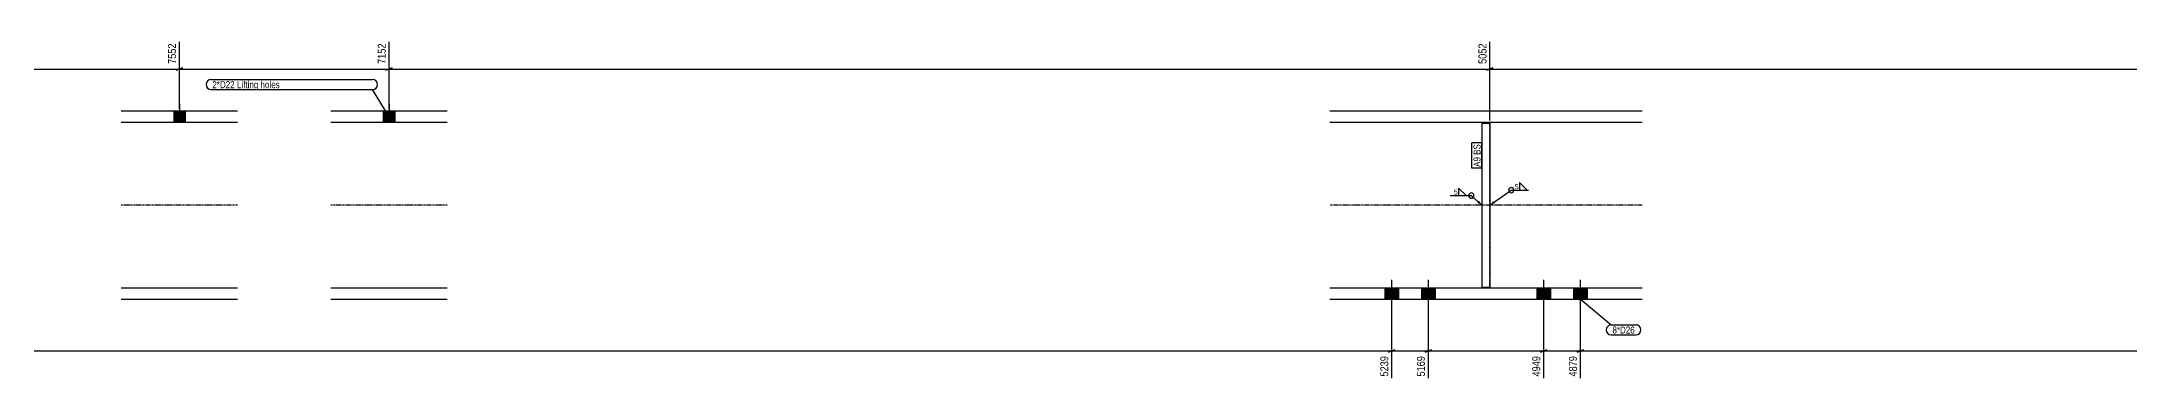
# Model space of a CAD drawing. Header units: millimetres. Extents: x 120 to 57375, y 10 to 4935.
# Drawn here: x 49409 to 53392, y 41 to 683 of the extents above; entities that cross this region are included whole.
import ezdxf

# ---------------------------------------------------------------- set-up
doc = ezdxf.new("R2010")
doc.units = ezdxf.units.MM
doc.linetypes.add('DXK_LINE_DOT2', pattern=[3.9198, 1.9599, -1.9599])
doc.linetypes.add('DXK_LINE_DOT3', pattern=[5.9187, 2.979, -0.9799, 0.9799, -0.9799])
for name, color, linetype in [('MÅLSÆTNING', 7, 'Continuous'), ('STÅL', 7, 'Continuous'), ('TEKST', 7, 'Continuous')]:
    doc.layers.add(name, color=color, linetype=linetype)
doc.styles.add('Arial Narrow', font='ARIALN.TTF', dxfattribs={"height": 0.2})

msp = doc.modelspace()

# ---------------------------------------------------------------- hatches: boundary and pattern name
at = {"layer": 'STÅL', "linetype": 'Continuous'}
for points in [[(49682.9, 551.2), (49660.9, 551.2), (49660.9, 528.7), (49682.9, 528.7)], [(50082.9, 551.2), (50060.9, 551.2), (50060.9, 528.7), (50082.9, 528.7)], [(51997.8, 213.7), (51971.8, 213.7), (51971.8, 191.2), (51997.8, 191.2)], [(51997.8, 213.7), (51971.8, 213.7), (51971.8, 191.2), (51997.8, 191.2)], [(52067.8, 213.7), (52041.8, 213.7), (52041.8, 191.2), (52067.8, 191.2)], [(52067.8, 213.7), (52041.8, 213.7), (52041.8, 191.2), (52067.8, 191.2)], [(52287.8, 213.7), (52261.8, 213.7), (52261.8, 191.2), (52287.8, 191.2)], [(52287.8, 213.7), (52261.8, 213.7), (52261.8, 191.2), (52287.8, 191.2)], [(52357.8, 213.7), (52331.8, 213.7), (52331.8, 191.2), (52357.8, 191.2)], [(52357.8, 213.7), (52331.8, 213.7), (52331.8, 191.2), (52357.8, 191.2)]]:
    msp.add_hatch(color=96, dxfattribs=at).paths.add_polyline_path(points)
at = {"layer": 'TEKST', "linetype": 'Continuous'}
for points in [[(52151.5, 379.7), (52157.2, 371.2), (52148.1, 376)], [(52181.8, 374.9), (52172.2, 371.2), (52179, 379)]]:
    msp.add_hatch(color=3, dxfattribs=at).paths.add_polyline_path(points)

# ---------------------------------------------------------------- linework, layer by layer
at = {"layer": 'MÅLSÆTNING', "color": 7, "linetype": 'Continuous'}
for p, q in [((49671.7, 555.2), (49671.7, 682.5)), ((49671.7, 555.2), (49671.7, 682.5)), ((50071.9, 555.2), (50071.9, 682.5)), ((52172.2, 532.7), (52172.2, 682.5)), ((52172.2, 532.7), (52172.2, 682.5)), ((42370.2, 630.9), (49671.7, 630.9)), ((49677.7, 633.3), (49665.7, 628.5)), ((49665.7, 628.5), (49677.7, 633.3)), ((49671.7, 630.9), (50071.9, 630.9)), ((50065.9, 628.5), (50077.9, 633.3)), ((52178.2, 633.3), (52166.2, 628.5)), ((52166.2, 628.5), (52178.2, 633.3)), ((52172.2, 630.9), (57179.6, 630.9)), ((51984.8, 167.2), (51984.8, 41.6)), ((51984.8, 167.2), (51984.8, 41.6)), ((52054.8, 167.2), (52054.8, 41.6)), ((52274.8, 167.2), (52274.8, 41.6)), ((52274.8, 167.2), (52274.8, 41.6)), ((52344.8, 167.2), (52344.8, 41.6)), ((52344.8, 167.2), (52344.8, 41.6)), ((42288.6, 93.2), (51984.8, 93.2)), ((51990.8, 95.6), (51978.8, 90.8)), ((51978.8, 90.8), (51990.8, 95.6)), ((51984.8, 93.2), (52054.8, 93.2)), ((52048.8, 90.8), (52060.8, 95.6)), ((52280.8, 95.6), (52268.8, 90.8)), ((52268.8, 90.8), (52280.8, 95.6)), ((52274.8, 93.2), (52344.8, 93.2)), ((52350.8, 95.6), (52338.8, 90.8)), ((52338.8, 90.8), (52350.8, 95.6)), ((52344.8, 93.2), (57179.6, 93.2))]:
    msp.add_line(p, q, dxfattribs=at)
at = {"layer": 'STÅL', "color": 96, "linetype": 'Continuous'}
for p, q in [((49671.9, 564.2), (49671.9, 528.7)), ((50071.9, 564.2), (50071.9, 528.7)), ((49660.9, 551.2), (49660.9, 528.7)), ((49682.9, 551.2), (49682.9, 528.7)), ((50060.9, 551.2), (50060.9, 528.7)), ((50082.9, 551.2), (50082.9, 528.7)), ((51971.8, 213.7), (51971.8, 191.2)), ((51971.8, 213.7), (51971.8, 191.2)), ((51984.8, 228.7), (51984.8, 123.7)), ((51984.8, 228.7), (51984.8, 123.7)), ((51997.8, 213.7), (51997.8, 191.2)), ((51997.8, 213.7), (51997.8, 191.2)), ((52041.8, 213.7), (52041.8, 191.2)), ((52041.8, 213.7), (52041.8, 191.2)), ((52054.8, 228.7), (52054.8, 123.7)), ((52054.8, 228.7), (52054.8, 123.7)), ((52067.8, 213.7), (52067.8, 191.2)), ((52067.8, 213.7), (52067.8, 191.2)), ((52261.8, 213.7), (52261.8, 191.2)), ((52261.8, 213.7), (52261.8, 191.2)), ((52274.8, 228.7), (52274.8, 123.7)), ((52274.8, 228.7), (52274.8, 123.7)), ((52287.8, 213.7), (52287.8, 191.2)), ((52287.8, 213.7), (52287.8, 191.2)), ((52331.8, 213.7), (52331.8, 191.2)), ((52331.8, 213.7), (52331.8, 191.2)), ((52344.8, 228.7), (52344.8, 123.7)), ((52344.8, 228.7), (52344.8, 123.7)), ((52357.8, 213.7), (52357.8, 191.2)), ((52357.8, 213.7), (52357.8, 191.2))]:
    msp.add_line(p, q, dxfattribs=at)
at = {"layer": 'STÅL', "color": 2, "linetype": 'Continuous'}
for p, q in [((49560.9, 551.2), (49782.4, 551.2)), ((49782.4, 528.7), (49560.9, 528.7)), ((49960.9, 551.2), (50182.4, 551.2)), ((50182.4, 528.7), (49960.9, 528.7)), ((51866.8, 551.2), (52462.8, 551.2)), ((52462.8, 528.7), (51866.8, 528.7)), ((52157.2, 527.7), (52157.2, 214.7)), ((52157.2, 527.7), (52172.2, 527.7)), ((52172.2, 527.7), (52172.2, 214.7)), ((49560.9, 213.7), (49782.4, 213.7)), ((49960.9, 213.7), (50182.4, 213.7)), ((51866.8, 213.7), (52462.8, 213.7)), ((52157.2, 214.7), (52172.2, 214.7)), ((49782.4, 191.2), (49560.9, 191.2)), ((50182.4, 191.2), (49960.9, 191.2)), ((52462.8, 191.2), (51866.8, 191.2))]:
    msp.add_line(p, q, dxfattribs=at)
at = {"layer": 'STÅL', "color": 7, "linetype": 'DXK_LINE_DOT2'}
for p, q in [((52157.2, 527.7), (52157.2, 214.7)), ((52172.2, 527.7), (52157.2, 527.7)), ((52172.2, 214.7), (52172.2, 527.7)), ((52157.2, 214.7), (52172.2, 214.7))]:
    msp.add_line(p, q, dxfattribs=at)
at = {"layer": 'STÅL', "color": 7, "linetype": 'DXK_LINE_DOT3'}
for p, q in [((49782.4, 371.2), (49560.9, 371.2)), ((50182.4, 371.2), (49960.9, 371.2)), ((52462.8, 371.2), (51866.8, 371.2))]:
    msp.add_line(p, q, dxfattribs=at)
at = {"layer": 'TEKST', "color": 3, "linetype": 'Continuous'}
msp.add_line((52157.2, 371.2), (52136.8, 389.5), dxfattribs=at)
for start, end in [(90, 270), (270, 90)]:
    msp.add_arc((52136.8, 389.5), 5, start, end, dxfattribs=at)

# ---------------------------------------------------------------- wipeouts: each hides what was drawn before it
at = {"color": 0}
for points in [[(49777.3, 594.3), (49777.3, 608.3), (49734.7, 608.3), (49734.7, 594.3)], [(52226.9, 401.1), (52226.9, 412.7), (52219.2, 412.7), (52219.2, 401.1)], [(52448.7, 126.5), (52448.7, 140.5), (52406.1, 140.5), (52406.1, 126.5)]]:
    msp.add_wipeout(points, dxfattribs=at).dxf.layer = 'TEKST'

# ---------------------------------------------------------------- next in the draw order: linework, layer by layer
at = {"layer": 'TEKST', "color": 3, "linetype": 'Continuous'}
for p, q in [((52172.2, 371.2), (52213, 399.9)), ((52213, 399.9), (52246.1, 399.9)), ((52243.2, 399.9), (52228.9, 414.2)), ((52228.9, 414.2), (52228.9, 399.9)), ((52228.9, 399.9), (52243.2, 399.9))]:
    msp.add_line(p, q, dxfattribs=at)
for start, end in [(90, 270), (270, 90)]:
    msp.add_arc((52213, 399.9), 5, start, end, dxfattribs=at)

# ---------------------------------------------------------------- next in the draw order: texts
at = {"layer": 'TEKST', "color": 3, "style": 'Arial Narrow'}
msp.add_text('5', height=9.54, dxfattribs=at).set_placement((52220, 401.9))

# ---------------------------------------------------------------- next in the draw order: wipeouts: each hides what was drawn before it
at = {"color": 0, "linetype": 'Continuous'}
for points in [[(49668.5, 682.8), (49646.1, 682.8), (49646.1, 637.4), (49668.5, 637.4)], [(50068.7, 682.8), (50046.3, 682.8), (50046.3, 637.4), (50068.7, 637.4)], [(51981.6, 86.7), (51959.2, 86.7), (51959.2, 41.3), (51981.6, 41.3)], [(52051.6, 86.7), (52029.2, 86.7), (52029.2, 41.3), (52051.6, 41.3)], [(52341.6, 86.7), (52319.2, 86.7), (52319.2, 41.3), (52341.6, 41.3)]]:
    msp.add_wipeout(points, dxfattribs=at).dxf.layer = 'MÅLSÆTNING'
at = {"color": 0}
for points in [[(49777.3, 594.3), (49777.3, 608.3), (49734.7, 608.3), (49734.7, 594.3)], [(52154.4, 463), (52140.4, 463), (52140.4, 444.3), (52154.4, 444.3)], [(52110.6, 390.7), (52110.6, 402.3), (52102.9, 402.3), (52102.9, 390.7)], [(52448.7, 126.5), (52448.7, 140.5), (52406.1, 140.5), (52406.1, 126.5)]]:
    msp.add_wipeout(points, dxfattribs=at).dxf.layer = 'TEKST'

# ---------------------------------------------------------------- next in the draw order: linework, layer by layer
at = {"layer": 'MÅLSÆTNING', "color": 7, "linetype": 'Continuous'}
for p, q in [((50071.9, 555.2), (50071.9, 682.5)), ((50077.9, 633.3), (50065.9, 628.5)), ((50071.9, 630.9), (52172.2, 630.9)), ((52054.8, 167.2), (52054.8, 41.6)), ((52060.8, 95.6), (52048.8, 90.8)), ((52054.8, 93.2), (52274.8, 93.2))]:
    msp.add_line(p, q, dxfattribs=at)
at = {"layer": 'TEKST', "color": 3, "linetype": 'Continuous'}
for p, q in [((52126.9, 389.5), (52112.6, 403.8)), ((52112.6, 403.8), (52112.6, 389.5)), ((52096.7, 389.5), (52136.8, 389.5)), ((52112.6, 389.5), (52126.9, 389.5))]:
    msp.add_line(p, q, dxfattribs=at)
at = {"layer": 'TEKST', "color": 7, "linetype": 'Continuous'}
for p, q in [((52344.8, 192.4), (52403.7, 142.9)), ((52403.7, 142.9), (52451.1, 142.9)), ((52403.7, 124.1), (52451.1, 124.1))]:
    msp.add_line(p, q, dxfattribs=at)
for centre, start, end in [((49732.3, 601.3), 90, 270), ((52403.7, 133.5), 90, 270), ((52451.1, 133.5), 270, 90)]:
    msp.add_arc(centre, 9.4, start, end, dxfattribs=at)

# ---------------------------------------------------------------- next in the draw order: texts
at = {"layer": 'MÅLSÆTNING', "color": 3, "linetype": 'Continuous', "style": 'Arial Narrow'}
for s, p in [('7552', (49665.3, 640.6)), ('7152', (50065.5, 640.6)), ('5239', (51978.4, 44.5)), ('5169', (52048.4, 44.5)), ('4879', (52338.4, 44.5))]:
    msp.add_text(s, height=15.27, rotation=90.0002, dxfattribs=at).set_placement(p)
at = {"layer": 'TEKST', "color": 3, "style": 'Arial Narrow'}
for s, height, p in [('5', 9.54, (52103.7, 391.5)), ('8*D26', 13.36, (52406.1, 126.5))]:
    msp.add_text(s, height=height, dxfattribs=at).set_placement(p)

# ---------------------------------------------------------------- next in the draw order: wipeouts: each hides what was drawn before it
at = {"color": 0}
for points in [[(50037.9, 594.3), (50037.9, 608.3), (49781.5, 608.3), (49781.5, 594.3)], [(52154.4, 463), (52140.4, 463), (52140.4, 444.3), (52154.4, 444.3)]]:
    msp.add_wipeout(points, dxfattribs=at).dxf.layer = 'TEKST'

# ---------------------------------------------------------------- next in the draw order: linework, layer by layer
at = {"layer": 'TEKST', "color": 7, "linetype": 'Continuous'}
msp.add_line((52156.8, 441.9), (52138, 441.9), dxfattribs=at)

# ---------------------------------------------------------------- next in the draw order: wipeouts: each hides what was drawn before it
at = {"color": 0, "linetype": 'Continuous'}
for points in [[(52169, 682.8), (52146.6, 682.8), (52146.6, 637.4), (52169, 637.4)], [(52271.6, 86.7), (52249.2, 86.7), (52249.2, 41.3), (52271.6, 41.3)]]:
    msp.add_wipeout(points, dxfattribs=at).dxf.layer = 'MÅLSÆTNING'
at = {"color": 0}
for points in [[(50037.9, 594.3), (50037.9, 608.3), (49781.5, 608.3), (49781.5, 594.3)], [(52154.4, 487.7), (52140.4, 487.7), (52140.4, 467.2), (52154.4, 467.2)]]:
    msp.add_wipeout(points, dxfattribs=at).dxf.layer = 'TEKST'

# ---------------------------------------------------------------- next in the draw order: linework, layer by layer
at = {"layer": 'TEKST', "color": 7, "linetype": 'Continuous'}
for p, q in [((49732.3, 610.7), (50040.3, 610.7)), ((49732.3, 591.9), (50040.3, 591.9)), ((50071.9, 539.9), (50040.3, 591.9))]:
    msp.add_line(p, q, dxfattribs=at)
msp.add_arc((50040.3, 601.3), 9.4, 270, 90, dxfattribs=at)

# ---------------------------------------------------------------- next in the draw order: texts
at = {"layer": 'MÅLSÆTNING', "color": 3, "linetype": 'Continuous', "style": 'Arial Narrow'}
for s, p in [('5052', (52165.8, 640.6)), ('4949', (52268.4, 44.5))]:
    msp.add_text(s, height=15.27, rotation=90.0002, dxfattribs=at).set_placement(p)
at = {"layer": 'TEKST', "color": 3, "style": 'Arial Narrow'}
for s, height, p in [('2*D22', 13.36, (49734.7, 594.3)), ('Lifting holes', 13.362, (49781.5, 594.3))]:
    msp.add_text(s, height=height, dxfattribs=at).set_placement(p)

# ---------------------------------------------------------------- next in the draw order: wipeouts: each hides what was drawn before it
at = {"color": 0}
msp.add_wipeout([(52154.4, 487.7), (52140.4, 487.7), (52140.4, 467.2), (52154.4, 467.2)], dxfattribs=at).dxf.layer = 'TEKST'

# ---------------------------------------------------------------- next in the draw order: linework, layer by layer
at = {"layer": 'TEKST', "color": 7, "linetype": 'Continuous'}
for p, q in [((52138, 441.9), (52138, 490.1)), ((52156.8, 490.1), (52138, 490.1)), ((52156.8, 441.9), (52156.8, 490.1))]:
    msp.add_line(p, q, dxfattribs=at)

# ---------------------------------------------------------------- next in the draw order: texts
at = {"layer": 'TEKST', "color": 3, "style": 'Arial Narrow'}
for s, p in [('BS', (52154.4, 467.2)), ('A9', (52154.4, 444.3))]:
    msp.add_text(s, height=13.36, rotation=90.0002, dxfattribs=at).set_placement(p)

doc.saveas('drawing.dxf')
